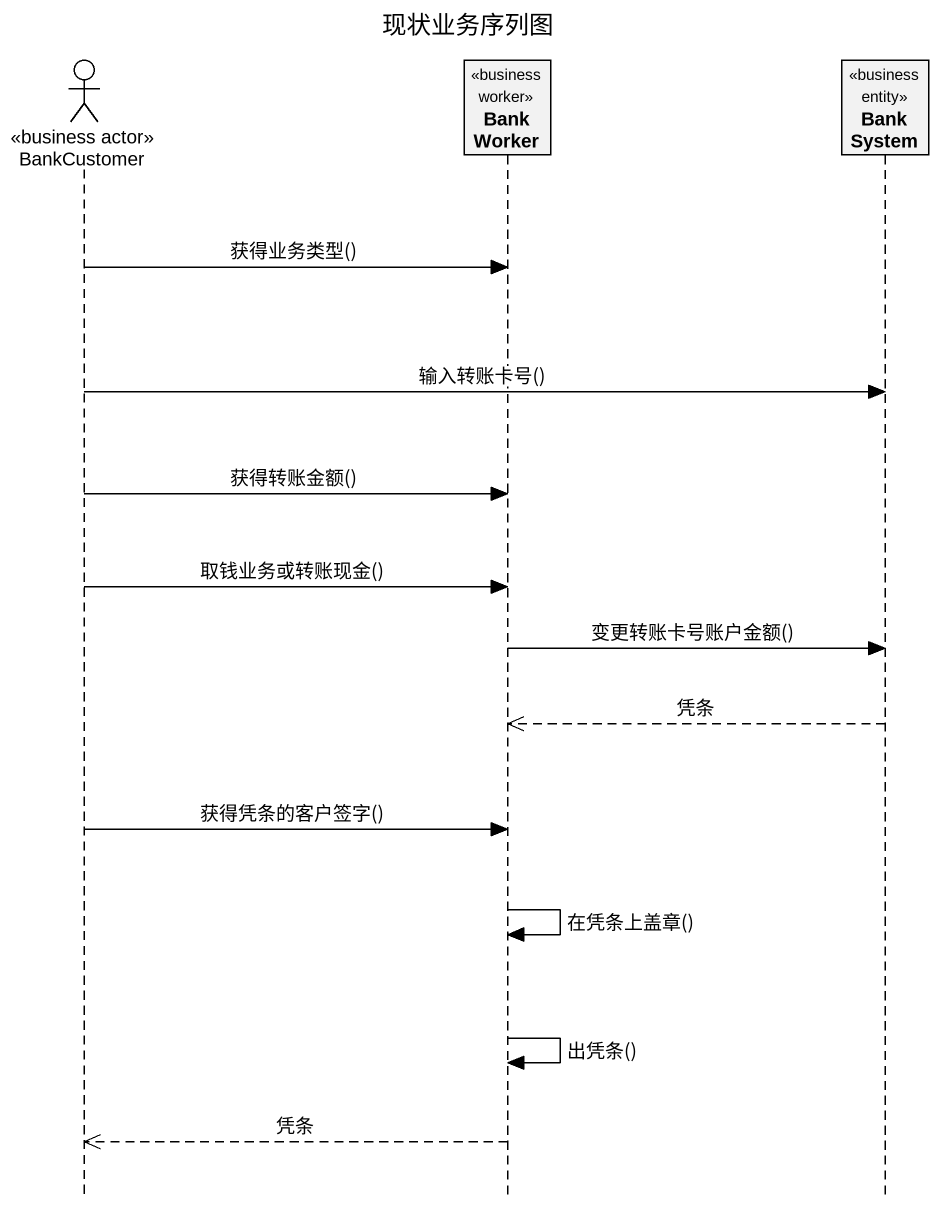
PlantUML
@startuml
title 现状业务序列图
hide footbox
actor BankCustomer <<business actor>>
participant BankWorker <<business worker>>
participant BankSystem <<business entity>>

BankCustomer -> BankWorker : 获得业务类型()
BankCustomer -> BankSystem : 输入转账卡号()
BankCustomer -> BankWorker : 获得转账金额()
BankCustomer -> BankWorker : 取钱业务或转账现金()
BankWorker -> BankSystem : 变更转账卡号账户金额()
BankSystem -->> BankWorker : 凭条
BankCustomer -> BankWorker : 获得凭条的客户签字()
BankWorker -> BankWorker : 在凭条上盖章()
BankWorker -> BankWorker : 出凭条()
BankWorker -->> BankCustomer : 凭条
@enduml
